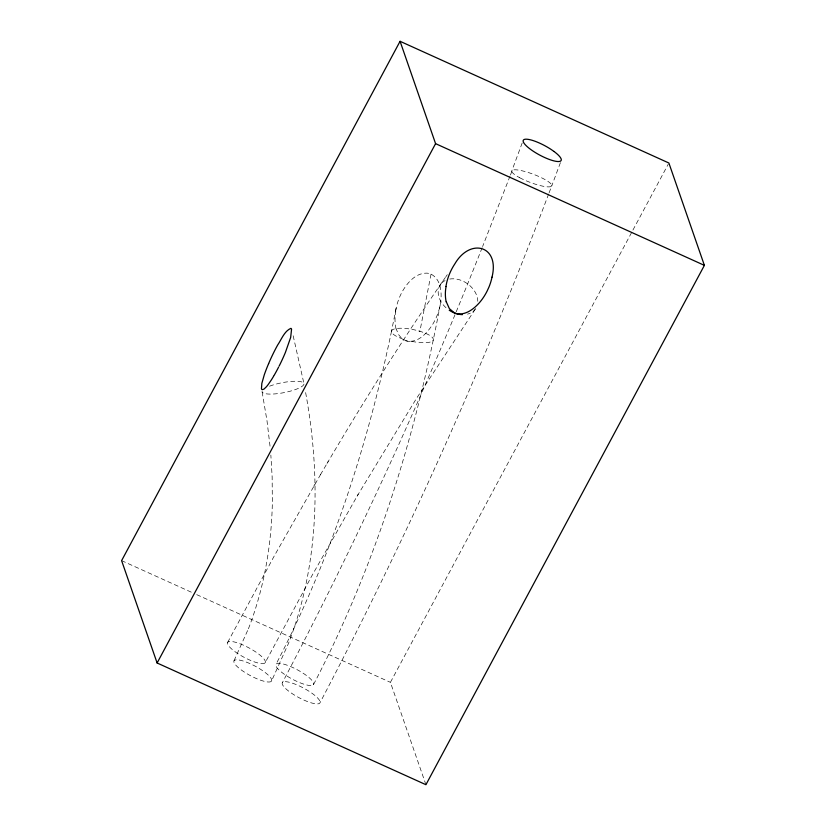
<?xml version="1.0" encoding="UTF-8"?>
<svg xmlns="http://www.w3.org/2000/svg" width="826" height="826" viewBox="0 0 826 826"><rect width="100%" height="100%" fill="white"/><g stroke="black" fill="none" stroke-linecap="round" stroke-linejoin="round"><path stroke-width="0.62" stroke-dasharray="4.13 3.1" d="M271.496 681.13A21.342 5.307 28.2 0 0 246.096 662.018A21.342 5.307 28.2 0 0 240.738 669.556A21.342 5.307 28.2 0 0 271.496 681.13L288.336 643.743C319.497 563.838 320.88 475.187 305.455 391.658M395.602 311.165L395.768 310.173A63.86 59.709 -19.1 0 1 398.06 301.191L399.051 298.465A60.453 56.529 -19.1 0 1 402.438 291.341C407.559 282.482 415.746 272.983 426.856 273.127A12.452 11.636 -19.1 0 1 431.038 274.16C440.96 279.281 441.993 292.249 440.661 302.12A61.537 57.541 -19.1 0 1 438.286 312.207L436.717 316.42A60.174 56.271 -19.1 0 1 432.39 324.825C426.092 334.571 414.642 346.631 401.932 338.681L398.535 334.551L396.232 328.954M431.038 274.16L419.897 331.278L418.999 331.009M440.248 304.67C415.674 436.293 375.5 565.686 313.477 684.651A21.342 5.307 28.2 0 1 282.719 673.097A21.342 5.307 28.2 0 1 288.088 665.549A21.342 5.307 28.2 0 1 313.477 684.661M396.181 308.005L391.503 331.257M391.514 331.205C367.467 446.494 330.483 559.563 276.039 664.207M560.42 162.639L551.768 185.85M522.197 142.96L511.831 170.827M548.65 193.976C482.921 368.138 406.444 538.232 319.848 703.019A21.331 5.307 28.2 0 1 289.09 691.455A21.331 5.307 28.2 0 1 294.459 683.907A21.331 5.307 28.2 0 1 319.848 703.019M549.104 192.788L551.82 185.633M510.003 176.155L482.621 246.52M510.458 174.988L512.254 170.321M482.157 247.697C423.418 396.088 356.77 541.35 282.42 682.575M234.016 660.728L248.595 628.349L248.389 628.865C263.897 588.907 271.382 546.1 272.343 503.313L272.146 476.922L270.856 455.095M265.156 662.71A21.331 5.307 28.2 0 0 239.499 643.568A21.331 5.307 28.2 0 0 234.563 651.342A21.331 5.307 28.2 0 0 265.156 662.71L311.867 575.794L358.205 494.278M227.656 642.37L273.953 556.497L321.541 472.833M425.927 784.7L390.419 682.348L632.324 231.197M632.933 230.062L668.265 164.147M313.808 486.111L314.861 484.304M327.065 463.438C363.006 402.396 400.744 342.398 440.867 283.999M320.457 474.692L328.19 461.527M357.111 496.137L416.201 398.875L475.084 309.461M440.206 284.929L443.5 280.159M443.046 280.809L446.329 276.07M445.875 276.72L447.289 274.697M121.608 560.637L192.045 592.521M196.733 594.648L390.419 682.348M293.168 335.79L303.916 383.481M262.141 391.999L267.005 420.837L270.257 448.084M475.745 308.542A21.331 16.086 34.5 0 1 467.526 314.148M445.999 307.726A21.331 16.086 34.5 0 1 445.069 280.572M449.757 279.043A21.331 16.086 34.5 0 1 477.779 301.284M411.761 341.375A21.331 5.916 11.8 0 0 432.215 337.328A21.331 5.916 11.8 0 0 399.144 328.263A21.331 5.916 11.8 0 0 401.932 338.681A12.576 11.76 -19.1 0 0 411.771 341.448M396.046 328.996A49.828 46.597 -19.1 0 1 395.778 311.185M269.586 386.186A21.331 5.049 -11 0 1 301.748 381.932A21.331 5.049 -11 0 1 287.913 391.782A21.331 5.049 -11 0 1 262.048 391.555M519.73 177.735A21.331 4.367 20.6 0 0 551.675 186.026A21.331 4.367 20.6 0 0 523.983 171.261A21.331 4.367 20.6 0 0 519.73 177.735"/><path stroke-width="1.24" d="M445.937 286.498L446.69 282.637A61.475 57.49 -19.1 0 1 449.54 273.85L450.325 272.033A59.482 55.621 -19.1 0 1 454.837 263.886C470.108 237.578 499.926 245.487 492.007 277.164M268.646 363.554L268.842 363.089A52.998 13.371 -65.6 0 1 274.149 351.68A50.541 12.751 -65.6 0 1 277.67 345C281.521 339.331 284.289 331.278 290.804 328.366A13.598 3.428 -65.6 0 1 291.568 329.161L290.669 337.421L285.445 352.33A51.129 12.896 -65.6 0 1 280.757 362.79A52.513 13.247 -65.6 0 1 279.291 365.773L279.116 366.125M400.073 41.3L121.608 560.637L157.116 662.989L425.927 784.7L704.392 265.363L668.884 163.011L400.073 41.3L435.581 143.652L704.392 265.363M157.116 662.989L435.581 143.652M273.943 375.665L273.995 375.582A49.715 12.545 -65.6 0 0 278.579 367.167M273.633 376.191L273.633 376.191A42.281 10.666 -65.6 0 1 271.104 380.301L268.305 384.369A26.453 6.67 -65.6 0 1 266.292 386.888L263.979 389.098L262.214 389.686A13.071 3.294 -65.6 0 1 261.46 388.654L261.842 383.378L264.268 374.88A43.964 11.089 -65.6 0 1 268.656 363.554M454.599 313.023L449.375 308.635L446.298 301.8M454.455 312.971L454.496 312.982A12.173 11.378 -19.1 0 0 457.769 313.87C466.36 314.789 473.866 308.893 479.256 302.874A50.985 47.681 -19.1 0 0 481.424 300.22L482.219 299.167A58.894 55.074 -19.1 0 0 487.144 291.02L488.909 287.18A60.153 56.251 -19.1 0 0 492.017 277.164M462.415 314.665A21.331 16.086 34.5 0 1 449.23 310.235M446.154 301.831A43.747 40.908 -19.1 0 1 446.081 286.519M553.936 151.416A21.466 5.338 28.2 0 1 550.581 159.893A21.466 5.338 28.2 0 1 523.137 140.926A21.466 5.338 28.2 0 1 550.632 149.134A21.775 5.41 28.2 0 1 553.854 151.416"/></g></svg>
